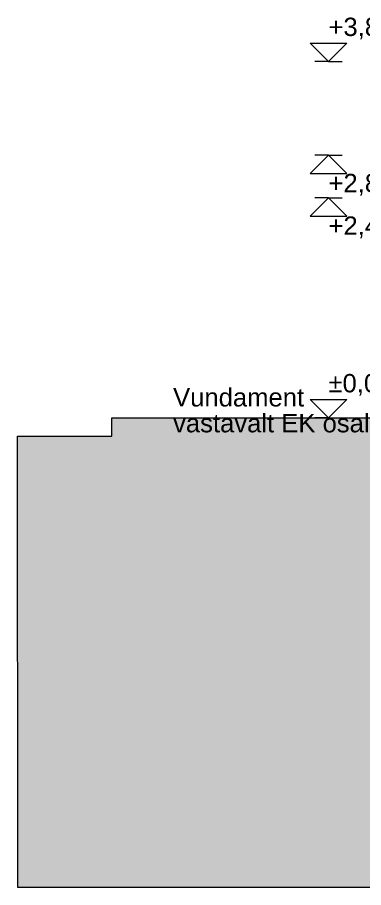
# Model space of a CAD drawing. Header units: millimetres. Extents: x 745166 to 884669, y -5000 to 15056.
# Drawn here: x 846535 to 850311, y -5000 to 4499 of the extents above; entities that cross this region are included whole.
import ezdxf

# ---------------------------------------------------------------- set-up
doc = ezdxf.new("R2010")
doc.units = ezdxf.units.MM
doc.header["$MEASUREMENT"] = 0
for name, color, linetype, lineweight in [('2D Drafting - General_Pen_No__1', 7, 'Continuous', 13), ('New_0_Pen_No__1', 7, 'Continuous', 13), ('New_0_Pen_No__2', 8, 'Continuous', 15), ('New_Dimensioning - General_Pen_No__1', 7, 'Continuous', 13)]:
    doc.layers.add(name, color=color, linetype=linetype, lineweight=lineweight)
doc.layers.add('2D Drafting - General_Pen_No__61', color=7, linetype='Continuous', lineweight=20, true_color=0x6a6a6a)
doc.styles.add('GENERATED_STYLE_1', font='')
doc.styles.get('GENERATED_STYLE_1').set_extended_font_data('Arial')
doc.dimstyles.new('GENERATED_STYLE__3', dxfattribs={"dimtxt": 0.18, "dimasz": 182.4, "dimexe": 0.18, "dimexo": 0.0625, "dimgap": 0, "dimtad": 0, "dimtih": 1, "dimtoh": 1, "dimdec": 4, "dimzin": 0, "dimdsep": 46, "dimcen": 0.09, "dimadec": 0, "dimazin": 0, "dimtfac": 1, "dimtdec": 4, "dimtmove": 0, "dimatfit": 3, "dimldrblk": 'ARROWHEAD_5', "dimfxl": 0, "dimtolj": 1, "dimtzin": 0, "dimarcsym": 0})

# ---------------------------------------------------------------- blocks, each defined once
blk = doc.blocks.new('ARROWHEAD_5')
at = {"linetype": 'Continuous', "lineweight": 0}
blk.add_hatch(color=0, dxfattribs=at).paths.add_polyline_path([(-1, 0.2679), (0, 0), (-1, -0.2679)])
at = {"color": 0, "linetype": 'Continuous', "lineweight": 0}
blk.add_line((0, 0), (-1, 0), dxfattribs=at)

msp = doc.modelspace()

# ---------------------------------------------------------------- hatches: boundary and pattern name
at = {"layer": '2D Drafting - General_Pen_No__61', "linetype": 'Continuous', "lineweight": 20, "true_color": 0x6a6a6a}
h = msp.add_hatch(dxfattribs=at)
h.set_pattern_fill('Dashed_0005', color=251, style=0, pattern_type=2)
h.set_pattern_definition([(45, (1087092.23, 129.18), (-183.84776, 183.84776), [195, -65]), (45, (1087092.23, 313.03), (-183.84776, 183.84776), [195, -65])])
h.paths.add_polyline_path([(847563.5, -70.7), (847563.5, 129.2), (851478.3, 129.2), (851478.3, -170.8), (855959.1, -170.8), (855959.1, -70.8), (857409.4, -70.8), (858292.8, -70.8), (874584.7, -70.8), (884668.6, -70.8), (884668.6, -782.9), (884668.6, -5000), (846539.1, -5000), (846535.3, -70.5)])

# ---------------------------------------------------------------- linework, layer by layer
at = {"layer": '2D Drafting - General_Pen_No__1', "color": 7, "linetype": 'Continuous', "lineweight": 13, "flags": 128}
msp.add_lwpolyline([(847563.5, -70.7), (847563.5, 129.2), (851478.3, 129.2), (851478.3, -170.8), (855959.1, -170.8), (855959.1, -70.8), (857409.4, -70.8), (858292.8, -70.8), (874584.7, -70.8), (884668.6, -70.8), (884668.6, -782.9), (884668.6, -5000), (846539.1, -5000), (846535.3, -70.5)], close=True, dxfattribs=at)
at = {"layer": 'New_Dimensioning - General_Pen_No__1', "color": 7, "linetype": 'Continuous', "lineweight": 13}
for p, q in [((849928, 4019.2), (849728, 4219.2)), ((849728, 4219.2), (850128, 4219.2)), ((850128, 4219.2), (849928, 4019.2)), ((849928, 4019.2), (849778, 4019.2)), ((849928, 4019.2), (850078, 4019.2)), ((849928, 2994.2), (849728, 2794.2)), ((849928, 2994.2), (849778, 2994.2)), ((849928, 2994.2), (850078, 2994.2)), ((850128, 2794.2), (849928, 2994.2)), ((849728, 2794.2), (850128, 2794.2)), ((849928, 2529.2), (849728, 2329.2)), ((849928, 2529.2), (849778, 2529.2)), ((849928, 2529.2), (850078, 2529.2)), ((850128, 2329.2), (849928, 2529.2)), ((849728, 2329.2), (850128, 2329.2)), ((849928, 129.2), (849728, 329.2)), ((849728, 329.2), (850128, 329.2)), ((850128, 329.2), (849928, 129.2)), ((849928, 129.2), (849778, 129.2)), ((849928, 129.2), (850078, 129.2))]:
    msp.add_line(p, q, dxfattribs=at)

# ---------------------------------------------------------------- texts
at = {"layer": 'New_0_Pen_No__1', "color": 7, "linetype": 'Continuous', "lineweight": 13, "insert": (848233.2, -33.2), "char_height": 200, "width": 2438.775, "attachment_point": 7, "line_spacing_factor": 0.846996, "style": 'GENERATED_STYLE_1'}
msp.add_mtext('\\A1;{\\pql;\\fArial|b0|i0|c0|p34;Vundament vastavalt EK osale}', dxfattribs=at)
at = {"layer": 'New_Dimensioning - General_Pen_No__1', "color": 7, "lineweight": 13, "char_height": 200, "attachment_point": 7, "style": 'GENERATED_STYLE_1'}
for s, insert in [('\\A1;{\\pql;\\fArial|b0|i0|c0|p34;+3,890}', (849928, 4259.2)), ('\\A1;{\\pql;\\fArial|b0|i0|c0|p34;+2,865}', (849928, 2554.2)), ('\\A1;{\\pql;\\fArial|b0|i0|c0|p34;+2,400}', (849928, 2089.2)), ('\\A1;{\\pql;\\fArial|b0|i0|c0|p34;±0,000}', (849928, 369.2))]:
    msp.add_mtext(s, dxfattribs=dict(at, insert=insert))

# ---------------------------------------------------------------- leaders
at = {"layer": 'New_0_Pen_No__2', "color": 8, "linetype": 'Continuous', "lineweight": 15, "annotation_type": 0, "has_hookline": 1, "hookline_direction": 1, "text_width": 2281.2}
msp.add_leader([(851876.2, -82.6), (850672, -33.2)], dimstyle='GENERATED_STYLE__3', dxfattribs=at)

doc.saveas('drawing.dxf')
